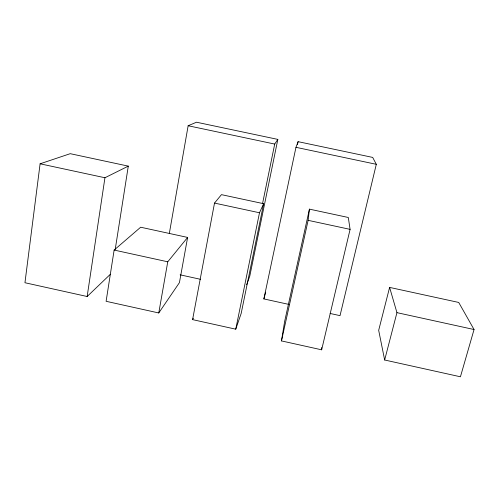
<?xml version="1.0" encoding="UTF-8"?>
<svg xmlns="http://www.w3.org/2000/svg" width="499" height="499" viewBox="0 0 499 499"><rect width="100%" height="100%" fill="white"/><g stroke="black" fill="none" stroke-linecap="round" stroke-linejoin="round"><path stroke-width="0.75" d="M321.649 349.818L350.092 229.365L348.302 217.483L309.424 209.137L284.605 321.624L281.473 340.911L321.649 349.818L321.687 347.516M281.473 340.911L308.126 220.34L309.424 209.137M115.207 249.488L128.293 166.13L70.228 153.68L40.101 163.803L24.95 282.733L87.15 296.512L110.379 274.257M87.15 296.512L104.94 177.75L128.293 166.13M114.134 250.061L106.106 301.296L158.763 312.96L179.428 282.634L187.618 237.424L140.668 227.22L114.134 250.061L167.758 261.8L187.618 237.424M169.311 233.557L188.142 125.742L196.512 122.218L277.831 139.402L249.774 276.178L246.637 284.773M158.763 312.96L167.758 261.8M192.589 319.622L214.514 203.087L221.456 194.647L263.64 203.704L241.167 313.447L235.746 329.184L192.589 319.622L193.319 318.25M235.746 329.184L259.492 212.767L263.64 203.704M262.543 203.592L274.712 144.061L277.831 139.402M289.002 304.44L263.871 298.92L295.969 147.317L298.09 141.66L372.691 157.416L376.302 164.308L340.025 315.642L330.126 313.472M297.448 144.704L298.09 141.66M389.607 287.405L378.679 330.326L384.654 360.004L460.427 376.782L474.05 329.527L458.712 302.444L389.607 287.405L396.942 312.648L384.654 360.004M263.871 298.92L265.674 292.196M295.969 147.317L376.302 164.308M188.142 125.742L274.712 144.061M308.126 220.34L350.092 229.365M40.101 163.803L104.94 177.75M214.514 203.087L259.492 212.767M396.942 312.648L474.05 329.527M180.139 274.83L200.523 279.303"/></g></svg>
